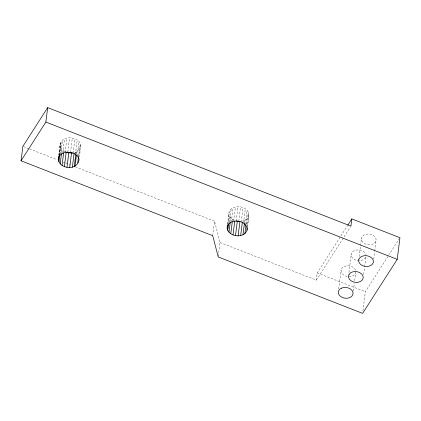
<?xml version="1.0" encoding="UTF-8"?>
<svg xmlns="http://www.w3.org/2000/svg" width="421" height="421" viewBox="0 0 421 421"><rect width="100%" height="100%" fill="white"/><g stroke="black" fill="none" stroke-linecap="round" stroke-linejoin="round"><path stroke-width="0.32" stroke-dasharray="2.1 1.58" d="M227.708 224.214C229.35 219.32 227.172 212.826 231.203 208.921C233.844 206.869 237.344 206.374 240.586 206.885C251.763 208.779 249 218.631 247.422 227.114M58.972 154.96C59.903 148.96 58.461 139.114 66.934 138.062C72.333 136.983 79.19 139.23 80.937 144.913L79.432 156.833M58.761 155.481L60.266 143.556M59.25 156.128L61.071 141.693M59.456 155.365L61.266 141.393M59.893 154.433L60.766 147.529L60.161 145.545M60.703 154.523L62.524 140.093M61.64 152.507L62.04 149.371L60.766 147.529M62.703 153.281L64.524 138.851M63.729 152.202L63.887 150.944L62.04 149.371M65.113 152.491L66.934 138.062M67.765 152.207L69.591 137.778M70.491 152.444L72.312 138.014M73.091 153.186L74.917 138.756M75.396 154.391L77.222 139.956M75.896 153.481L76.054 152.223L79.537 148.529L80.937 144.913M76.564 154.191L76.88 151.681M77.248 155.965L79.074 141.53M78.585 156.059L79.537 148.529M78.522 157.807L80.343 143.372M212.716 235.686L214.536 221.251L75.533 166.932M218.299 256.321L220.041 242.517L214.536 221.251M227.556 224.188L229.061 212.263M228.782 222.356L229.571 216.078L228.977 214.178M229.461 222.73L231.203 208.921M230.334 221.609L230.808 217.846L229.571 216.078M231.287 222.156L233.113 207.721M232.36 221.235L232.597 219.352L230.808 217.846M233.597 221.388L235.418 206.953M236.144 221.099L237.97 206.669M238.76 221.314L240.586 206.885M241.265 222.02L243.091 207.59M243.491 223.162L245.311 208.732M244.48 222.867L244.796 220.357L246.706 219.157L248.09 217.61L248.848 215.82M245.28 224.667L247.101 210.237M246.075 224.177L246.706 219.157M246.832 223.925L248.337 212M247.19 227.708L248.932 213.905M220.041 242.517L316.303 280.133L317.218 272.919L347.583 225.519M338.695 288.99L341.11 269.887M348.951 272.471L351.288 254.005M353.372 290.974L354.34 283.333M354.661 280.786L355.708 272.508A7.425 5.405 7.2 0 1 349.135 276.639M359.129 256.584L361.46 238.123M363.628 274.455L364.512 267.451M364.597 266.814L365.881 256.626A7.425 5.405 7.2 0 1 354.587 259.646A7.425 5.405 7.2 0 1 354.45 250.574A7.425 5.405 7.2 0 1 365.854 254.742M362.934 310.83L365.349 291.727L388.299 255.9M373.727 259.21L374.69 251.569M374.769 250.932L376.058 240.744A7.425 5.405 7.2 0 0 366.149 234.202A7.425 5.405 7.2 0 0 364.07 243.349A7.425 5.405 7.2 0 0 376.058 240.744M316.303 280.133L350.556 226.672M388.651 255.352L399.597 238.265M242.491 221.13L244.796 220.357M74.649 152.686L76.054 152.223M23.487 146.592L28.996 148.745M29.607 148.987L57.167 159.754M63.287 162.148L65.123 162.864M65.739 163.106L70.633 165.016M317.218 272.919L365.349 291.727M232.597 219.352L234.823 220.493M63.887 150.944L66.192 152.144M347.204 276.481A7.425 5.405 7.2 0 1 341.021 270.508A7.425 5.405 7.2 0 1 347.893 265.756A7.425 5.405 7.2 0 1 355.677 270.624"/><path stroke-width="0.63" d="M227.156 228.608C227.351 217.425 248.127 219.43 247.027 230.25C243.68 240.233 223.998 235.881 227.629 224.846M58.34 159.98C58.545 149.376 76.759 150.097 79.111 159.343C77.896 172.426 55.13 168.637 58.814 156.212M21.05 160.785L22.871 146.355L47.684 107.623L350.909 226.119L351.819 218.904L399.95 237.712L397.213 259.362L362.613 313.377L218.22 256.947L212.716 235.686L21.05 160.785L45.863 122.058L47.684 107.623M58.945 161.964L59.814 155.06M60.214 163.806L61.482 153.765M62.066 165.379L63.65 152.828M64.371 166.579L66.192 152.144L68.797 152.891L72.58 153.012M66.976 167.321L68.797 152.891M69.697 167.558L71.517 153.128M72.354 167.274L74.096 153.47M74.233 166.658L75.817 154.107M75.054 166.111L76.401 155.444M77.711 162.964L78.506 156.686M227.75 230.513L228.624 223.609M228.982 232.276L230.25 222.235M230.776 233.781L232.281 221.862M232.997 234.929L234.739 221.12M235.502 235.628L237.328 221.199L236.076 220.846M238.118 235.844L239.944 221.414L237.328 221.199M240.665 235.56L242.333 222.383M242.975 234.792L244.401 223.498M244.885 233.592L245.996 224.809M247.027 230.25L247.343 227.74M347.935 224.967L351.819 218.904M45.863 122.058L397.213 259.362M358.724 259.768L358.666 261.178A7.425 5.405 7.2 0 0 369.228 266.156A7.425 5.405 7.2 0 0 371.196 257.51A7.425 5.405 7.2 0 0 359.287 258.447L358.724 259.768M349.109 274.329L348.551 275.655A7.425 5.405 7.2 0 0 357.845 282.302A7.425 5.405 7.2 0 0 361.46 273.761A7.425 5.405 7.2 0 0 349.109 274.329M341.363 288.185L339.952 289.069A7.425 5.405 7.2 0 0 343.841 297.994A7.425 5.405 7.2 0 0 352.94 292.274A7.425 5.405 7.2 0 0 341.363 288.185"/></g></svg>
